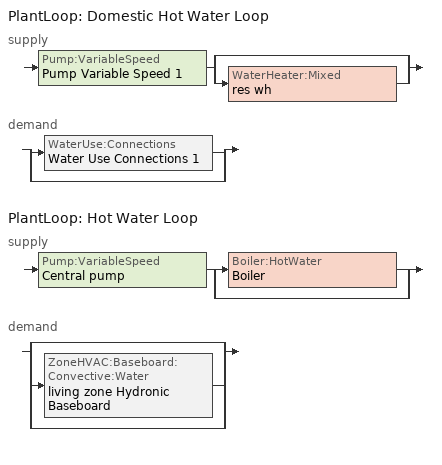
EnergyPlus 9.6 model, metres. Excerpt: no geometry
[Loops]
PlantLoop 'Domestic Hot Water Loop'
 supply: Pump:VariableSpeed 'Pump Variable Speed 1' > split
  | bypass
  | WaterHeater:Mixed 'res wh'
 demand: split
  | WaterUse:Connections 'Water Use Connections 1'
  | bypass
PlantLoop 'Hot Water Loop'
 supply: Pump:VariableSpeed 'Central pump' > split
  | Boiler:HotWater 'Boiler'
  | bypass
 demand: split
  | bypass
  | ZoneHVAC:Baseboard:Convective:Water 'living zone Hydronic Baseboard'
  | bypass
[Sizing:Zone]
living zone: Zone Cooling Design Supply Air Temperature Input Method=SupplyAirTemperature; Zone Cooling Design Supply Air Temperature {C}=14; Zone Cooling Design Supply Air Temperature Difference {deltaC}=11.11; Zone Heating Design Supply Air Temperature Input Method=SupplyAirTemperature; Zone Heating Design Supply Air Temperature {C}=40; Zone Heating Design Supply Air Temperature Difference {deltaC}=11.11; Zone Cooling Design Supply Air Humidity Ratio {kgWater/kgDryAir}=0.0085; Zone Heating Design Supply Air Humidity Ratio {kgWater/kgDryAir}=0.008; Cooling Design Air Flow Method=DesignDay; Cooling Design Air Flow Rate {m3/s}=0; Cooling Minimum Air Flow per Zone Floor Area {m3/s-m2}=0.000762; Cooling Minimum Air Flow {m3/s}=0; Cooling Minimum Air Flow Fraction=0; Heating Design Air Flow Method=DesignDay; Heating Design Air Flow Rate {m3/s}=0; Heating Maximum Air Flow per Zone Floor Area {m3/s-m2}=0.002032; Heating Maximum Air Flow {m3/s}=0.141576; Heating Maximum Air Flow Fraction=0.3; Account for Dedicated Outdoor Air System=No
[Sizing:Plant] Loop Type=Heating; Sizing Option=NonCoincident; Zone Timesteps in Averaging Window=1; Coincident Sizing Factor Mode=None
Name | Design Loop Exit Temperature {C} | Loop Design Temperature Difference {deltaC}
Domestic Hot Water Loop | 51.6667 | 5.55556
Hot Water Loop | 82.2222 | 11.1111
[ZoneControl:Thermostat]
living zone Thermostat: Zone or ZoneList=living zone; Control Type Schedule=living zone Thermostat Schedule; Control 1=living zone temperature setpoint; Temperature Difference Between Cutout And Setpoint {deltaC}=0
[ThermostatSetpoint:DualSetpoint]
living zone temperature setpoint: Heating Setpoint Temperature Schedule=heating_sch; Cooling Setpoint Temperature Schedule=cooling_sch
[ZoneHVAC:Baseboard:Convective:Water]
living zone Hydronic Baseboard: Availability Schedule=Always On Discrete; Heating Design Capacity Method=HeatingDesignCapacity; Heating Design Capacity {W}=Autosize; Heating Design Capacity Per Floor Area {W/m2}=0; Fraction of Autosized Heating Design Capacity=0.8; U-Factor Times Area Value {W/K}=Autosize; Maximum Water Flow Rate {m3/s}=Autosize; Convergence Tolerance=0.001
[Zone equipment]
living zone: living zone Hydronic Baseboard
[Pump:VariableSpeed] Fraction of Motor Inefficiencies to Fluid Stream=0; Coefficient 1 of the Part Load Performance Curve=0; Coefficient 2 of the Part Load Performance Curve=1; Coefficient 3 of the Part Load Performance Curve=0; Coefficient 4 of the Part Load Performance Curve=0; Design Minimum Flow Rate {m3/s}=0; Pump Control Type=Intermittent; Skin Loss Radiative Fraction=0.5; Design Power Sizing Method=PowerPerFlowPerPressure; Design Electric Power per Unit Flow Rate {W/(m3/s)}=348701.1; Design Shaft Power per Unit Flow Rate per Unit Head {W/((m3/s)-Pa)}=1.28205; Design Minimum Flow Rate Fraction=0
Name | Design Maximum Flow Rate {m3/s} | Design Pump Head {Pa} | Design Power Consumption {W} | Motor Efficiency
Pump Variable Speed 1 | 0.01 | 1 | 0 | 1
Central pump | Autosize | 179344 | Autosize | 0.9
[Boiler:HotWater]
Boiler: Fuel Type=Electricity; Nominal Capacity {W}=Autosize; Nominal Thermal Efficiency=0.78; Efficiency Curve Temperature Evaluation Variable=LeavingBoiler; Design Water Flow Rate {m3/s}=Autosize; Minimum Part Load Ratio=0; Maximum Part Load Ratio=1.2; Optimum Part Load Ratio=1; Water Outlet Upper Temperature Limit {C}=95; Boiler Flow Mode=LeavingSetpointModulated; Parasitic Electric Load {W}=0; Sizing Factor=1
[WaterHeater:Mixed]
res wh: Tank Volume {m3}=0.107884; Setpoint Temperature Schedule=WH Setpoint Temp; Deadband Temperature Difference {deltaC}=2; Maximum Temperature Limit {C}=99; Heater Control Type=Cycle; Heater Maximum Capacity {W}=26376.4; Heater Minimum Capacity {W}=0; Heater Ignition Minimum Flow Rate {m3/s}=0; Heater Ignition Delay {s}=0; Heater Fuel Type=Electricity; Heater Thermal Efficiency=0.785065; Off Cycle Parasitic Fuel Consumption Rate {W}=0; Off Cycle Parasitic Fuel Type=Electricity; Off Cycle Parasitic Heat Fraction to Tank=0; On Cycle Parasitic Fuel Consumption Rate {W}=0; On Cycle Parasitic Fuel Type=Electricity; On Cycle Parasitic Heat Fraction to Tank=0; Ambient Temperature Indicator=Zone; Ambient Temperature Zone=living zone; Off Cycle Loss Coefficient to Ambient Temperature {W/K}=3.56229; Off Cycle Loss Fraction to Zone=0.64; On Cycle Loss Coefficient to Ambient Temperature {W/K}=3.56229; On Cycle Loss Fraction to Zone=1; Use Side Effectiveness=1; Source Side Effectiveness=1; Use Side Design Flow Rate {m3/s}=Autosize; Source Side Design Flow Rate {m3/s}=Autosize; Indirect Water Heating Recovery Time {hr}=1.5; Source Side Flow Control Mode=IndirectHeatPrimarySetpoint
[WaterHeater:Sizing]
res wh: Design Mode=PeakDraw; Time Storage Can Meet Peak Draw {hr}=0.538503; Time for Tank Recovery {hr}=0; Nominal Tank Volume for Autosizing Plant Connections {m3}=1
[PlantLoop] Fluid Type=Water; Maximum Loop Temperature {C}=100; Minimum Loop Flow Rate {m3/s}=0; Load Distribution Scheme=Optimal; Plant Loop Demand Calculation Scheme=SingleSetpoint
Name | Plant Equipment Operation Scheme | Minimum Loop Temperature {C} | Maximum Loop Flow Rate {m3/s} | Plant Loop Volume {m3}
Domestic Hot Water Loop | Domestic Hot Water Loop Operation Schemes | 0 | 0.01 | 0.003
Hot Water Loop | Hot Water Loop Operation Schemes | 10 | Autosize | Autocalculate
[PlantEquipmentList]
Domestic Hot Water Loop Heating Equipment List: res wh
Hot Water Loop Heating Equipment List: Boiler
[PlantEquipmentOperation:HeatingLoad] Load Range 1 Lower Limit {W}=0; Load Range 1 Upper Limit {W}=1000000000
Name | Range 1 Equipment List
Domestic Hot Water Loop Heating Operation Scheme | Domestic Hot Water Loop Heating Equipment List
Hot Water Loop Heating Operation Scheme | Hot Water Loop Heating Equipment List
[PlantEquipmentOperationSchemes] Control Scheme 1 Schedule=Always On Discrete
Name | Control Scheme 1
Domestic Hot Water Loop Operation Schemes | Domestic Hot Water Loop Heating Operation Scheme
Hot Water Loop Operation Schemes | Hot Water Loop Heating Operation Scheme
[EnergyManagementSystem:Sensor]
Name | Output:Variable or Output:Meter Index Key | Output:Variable or Output:Meter
Central_pump_s | Central pump | Pump Electricity Energy
res_af_1_tin_s | living zone | Zone Mean Air Temperature
res_af_1_tt_s | living zone | Zone Outdoor Air Drybulb Temperature
res_shower_tout | res wh | Water Heater Use Side Outlet Temperature
res_shower_vol | res shower | Water Use Equipment Hot Water Volume
[SetpointManager:Scheduled] Control Variable=Temperature
Name | Schedule
Setpoint Manager Scheduled 1 | dhw temp
Hot Water Loop Setpoint Manager | Hot Water Loop Temp - 180F
[WaterUse:Equipment] Zone=living zone
Name | Peak Flow Rate {m3/s} | Flow Rate Fraction Schedule | Target Temperature Schedule
res shower | 5.58897e-05 | showers | fixtures temperature schedule
res sink | 2.89549e-05 | sinks | fixtures temperature schedule
res bath | 0.000110062 | baths | fixtures temperature schedule
res shower dist | 0 | showers | fixtures temperature schedule
res sink dist | 0 | sinks | fixtures temperature schedule
res bath dist | 0 | baths | fixtures temperature schedule
res cw | 4.4861e-06 | clothes_washer | res cw temperature schedule
[WaterUse:Connections]
Water Use Connections 1: Drain Water Heat Exchanger Type=None; Drain Water Heat Exchanger Destination=Plant; Water Use Equipment 1=res shower; Water Use Equipment 2=res sink; Water Use Equipment 3=res bath; Water Use Equipment 4=res shower dist; Water Use Equipment 5=res sink dist; Water Use Equipment 6=res bath dist; Water Use Equipment 7=res cw
[Schedule:Day:Interval]
Hot Water Loop Temp - 180F Default: No, 24:00, 82.2222
[Schedule:Week:Daily]
Hot Water Loop Temp - 180F Week Rule - Jan1-Dec31: Hot Water Loop Temp - 180F Default, Hot Water Loop Temp - 180F Default, Hot Water Loop Temp - 180F Default, Hot Water Loop Temp - 180F Default, Hot Water Loop Temp - 180F Default, Hot Water Loop Temp - 180F Default, Hot Water Loop Temp - 180F Default, Hot Water Loop Temp - 180F Default, Hot Water Loop Temp - 180F Default, Hot Water Loop Temp - 180F Default, Hot Water Loop Temp - 180F Default, Hot Water Loop Temp - 180F Default
[Schedule:Year]
Hot Water Loop Temp - 180F: Hot Water Loop Temp - 180F Week Rule - Jan1-Dec31, 1, 1, 12, 31
[Schedule:Compact]
living zone Thermostat Schedule: Through: 12/31, For: AllDays, Until: 24:00, 4
cooling_sch: Through: 12/31, For: AllDays, Until: 24:00, 23.8889
heating_sch: Through: 12/31, For: AllDays, Until: 24:00, 21.5
[Schedule:Constant]
Name | Hourly Value
Always On Discrete | 1
dhw temp; WH Setpoint Temp | 51.6667
fixtures temperature schedule | 43.3333
res cw temperature schedule | 52.666
[Schedule:File] File=C:\Users\chmat\Desktop\THESIS\Final Building Models\CSV\REFBLDG4.csv; Rows to Skip at Top=1; Number of Hours of Data=8760; Column Separator=Comma; Interpolate to Timestep=No; Minutes per Item=15
Name | Column Number
baths | 13
showers | 14
sinks | 15
clothes_washer | 9
